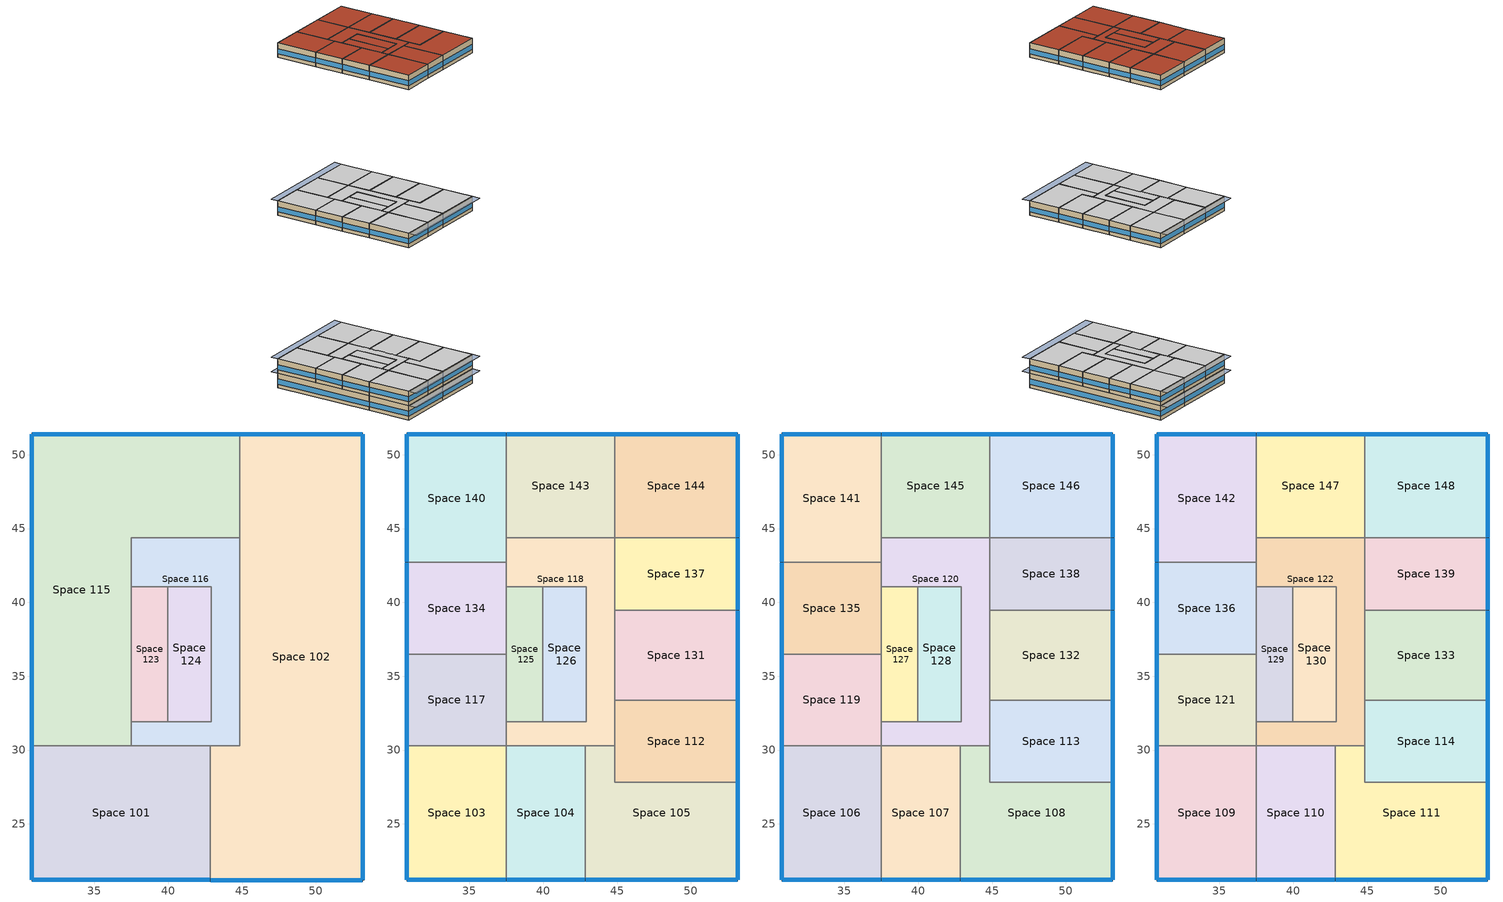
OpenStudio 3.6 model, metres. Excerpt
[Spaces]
Space 101
 floor ground: 42.85,30.28 42.85,21.2 30.76,21.2 30.76,30.28 z0
 wall outside: 30.76,30.28 30.76,21.2 42.85,21.2 z0:3
 wall to Space 115: 37.5,30.28 30.76,30.28 z0:3
 wall to Space 116: 42.85,30.28 37.5,30.28 z0:3
 wall to Space 102: 42.85,21.2 42.85,30.28 z0:3
 window: 30.76,30.25 30.76,21.23 z0.76:1.82; 30.79,21.2 42.83,21.2 z0.76:1.81
Space 102
 floor ground: 53.18,51.4 53.18,21.2 42.85,21.2 42.85,30.28 44.86,30.28 44.86,51.4 z0
 wall outside: 42.85,21.2 53.18,21.2 53.18,51.4 44.86,51.4 z0:3
 wall to Space 115: 44.86,51.4 44.86,44.37 z0:3
 wall to Space 116: 44.86,44.37 44.86,30.28 42.85,30.28 z0:3
 window: 53.15,51.4 44.89,51.4 / 42.88,21.2 53.15,21.2 z0.76:1.82; 53.18,21.23 53.18,51.37 z0.76:1.81
Space 115
 floor ground: 44.86,51.4 44.86,44.37 37.5,44.37 37.5,30.28 30.76,30.28 30.76,51.4 z0
 wall outside: 44.86,51.4 30.76,51.4 30.76,30.28 z0:3
 wall to Space 116: 37.5,41.04 37.5,44.37 44.86,44.37 / 37.5,30.28 37.5,31.9 z0:3
 wall to Space 123: 37.5,31.9 37.5,41.04 z0:3
 window: 30.76,51.37 30.76,30.31 / 44.84,51.4 30.79,51.4 z0.76:1.81
Space 116
 floor ground: 44.86,44.37 44.86,30.28 37.5,30.28 37.5,31.9 42.92,31.9 42.92,41.04 37.5,41.04 37.5,44.37 z0
 wall to Space 123: 39.97,31.9 37.5,31.9 / 37.5,41.04 39.97,41.04 z0:3
 wall to Space 124: 39.97,41.04 42.92,41.04 42.92,31.9 39.97,31.9 z0:3
Space 123
 floor ground: 39.97,41.04 39.97,31.9 37.5,31.9 37.5,41.04 z0
 wall to Space 124: 39.97,31.9 39.97,41.04 z0:3
Space 124
 floor ground: 42.92,41.04 42.92,31.9 39.97,31.9 39.97,41.04 z0
Space 103
 floor to Space 101: 37.5,30.28 37.5,21.2 30.76,21.2 30.76,30.28 z3
 wall outside: 30.76,30.28 30.76,21.2 37.5,21.2 z3:6
 wall to Space 117: 37.5,30.28 30.76,30.28 z3:6
 wall to Space 104: 37.5,21.2 37.5,30.28 z3:6
 window: 30.79,21.2 37.48,21.2 / 30.76,30.25 30.76,21.23 z3.76:4.82
 ceiling adiabatic: 37.5,21.2 37.5,30.28 30.76,30.28 30.76,21.2 z6
Space 104
 floor to Space 101: 42.85,30.28 42.85,21.2 37.5,21.2 37.5,30.28 z3
 wall outside: 37.5,21.2 42.85,21.2 z3:6
 wall to Space 118: 42.85,30.28 37.5,30.28 z3:6
 wall to Space 105: 42.85,21.2 42.85,30.28 z3:6
 window: 37.53,21.2 42.83,21.2 z3.76:4.82
 ceiling adiabatic: 42.85,21.2 42.85,30.28 37.5,30.28 37.5,21.2 z6
Space 105
 floor to Space 102: 44.86,30.28 44.86,27.81 53.18,27.81 53.18,21.2 42.85,21.2 42.85,30.28 z3
 wall outside: 42.85,21.2 53.18,21.2 53.18,27.81 z3:6
 wall to Space 118: 44.86,30.28 42.85,30.28 z3:6
 wall to Space 112: 53.18,27.81 44.86,27.81 44.86,30.28 z3:6
 window: 53.18,21.23 53.18,27.78 / 42.88,21.2 53.15,21.2 z3.76:4.82
 ceiling adiabatic: 53.18,21.2 53.18,27.81 44.86,27.81 44.86,30.28 42.85,30.28 42.85,21.2 z6
Space 112
 floor to Space 102: 53.18,33.39 53.18,27.81 44.86,27.81 44.86,33.39 z3
 wall outside: 53.18,27.81 53.18,33.39 z3:6
 wall to Space 118: 44.86,33.39 44.86,30.28 z3:6
 wall to Space 131: 53.18,33.39 44.86,33.39 z3:6
 window: 53.18,27.84 53.18,33.36 z3.76:4.82
 ceiling adiabatic: 53.18,27.81 53.18,33.39 44.86,33.39 44.86,27.81 z6
Space 117
 floor to Space 115: 37.5,36.49 37.5,30.28 30.76,30.28 30.76,36.49 z3
 wall outside: 30.76,36.49 30.76,30.28 z3:6
 wall to Space 134: 37.5,36.49 30.76,36.49 z3:6
 wall to Space 125: 37.5,31.9 37.5,36.49 z3:6
 wall to Space 118: 37.5,30.28 37.5,31.9 z3:6
 window: 30.76,36.47 30.76,30.31 z3.76:4.82
 ceiling adiabatic: 37.5,30.28 37.5,36.49 30.76,36.49 30.76,30.28 z6
Space 118
 floor to Space 116: 44.86,44.37 44.86,30.28 37.5,30.28 37.5,31.9 42.92,31.9 42.92,41.04 37.5,41.04 37.5,44.37 z3
 wall to Space 125: 39.97,31.9 37.5,31.9 / 37.5,41.04 39.97,41.04 z3:6
 wall to Space 126: 39.97,41.04 42.92,41.04 42.92,31.9 39.97,31.9 z3:6
 wall to Space 134: 37.5,42.71 37.5,41.04 z3:6
 wall to Space 140: 37.5,44.37 37.5,42.71 z3:6
 wall to Space 143: 44.86,44.37 37.5,44.37 z3:6
 wall to Space 137: 44.86,39.46 44.86,44.37 z3:6
 wall to Space 131: 44.86,33.39 44.86,39.46 z3:6
 ceiling adiabatic: 44.86,30.28 44.86,44.37 37.5,44.37 37.5,41.04 42.92,41.04 42.92,31.9 37.5,31.9 37.5,30.28 z6
Space 125
 floor to Space 123: 39.97,41.04 39.97,31.9 37.5,31.9 37.5,41.04 z3
 wall to Space 126: 39.97,31.9 39.97,41.04 z3:6
 wall to Space 134: 37.5,41.04 37.5,36.49 z3:6
 ceiling adiabatic: 39.97,31.9 39.97,41.04 37.5,41.04 37.5,31.9 z6
Space 126
 floor to Space 124: 42.92,41.04 42.92,31.9 39.97,31.9 39.97,41.04 z3
 ceiling adiabatic: 42.92,31.9 42.92,41.04 39.97,41.04 39.97,31.9 z6
Space 131
 floor to Space 102: 53.18,39.46 53.18,33.39 44.86,33.39 44.86,39.46 z3
 wall outside: 53.18,33.39 53.18,39.46 z3:6
 wall to Space 137: 53.18,39.46 44.86,39.46 z3:6
 window: 53.18,33.41 53.18,39.44 z3.76:4.82
 ceiling adiabatic: 53.18,33.39 53.18,39.46 44.86,39.46 44.86,33.39 z6
Space 134
 floor to Space 115: 37.5,42.71 37.5,36.49 30.76,36.49 30.76,42.71 z3
 wall outside: 30.76,42.71 30.76,36.49 z3:6
 wall to Space 140: 37.5,42.71 30.76,42.71 z3:6
 window: 30.76,42.68 30.76,36.52 z3.76:4.82
 ceiling adiabatic: 37.5,36.49 37.5,42.71 30.76,42.71 30.76,36.49 z6
Space 137
 floor to Space 102: 53.18,44.37 53.18,39.46 44.86,39.46 44.86,44.37 z3
 wall outside: 53.18,39.46 53.18,44.37 z3:6
 wall to Space 144: 53.18,44.37 44.86,44.37 z3:6
 window: 53.18,39.49 53.18,44.35 z3.76:4.82
 ceiling adiabatic: 53.18,39.46 53.18,44.37 44.86,44.37 44.86,39.46 z6
Space 140
 floor to Space 115: 37.5,51.4 37.5,42.71 30.76,42.71 30.76,51.4 z3
 wall outside: 37.5,51.4 30.76,51.4 30.76,42.71 z3:6
 wall to Space 143: 37.5,44.37 37.5,51.4 z3:6
 window: 30.76,51.37 30.76,42.74 / 37.48,51.4 30.79,51.4 z3.76:4.82
 ceiling adiabatic: 37.5,42.71 37.5,51.4 30.76,51.4 30.76,42.71 z6
Space 143
 floor to Space 115: 44.86,51.4 44.86,44.37 37.5,44.37 37.5,51.4 z3
 wall outside: 44.86,51.4 37.5,51.4 z3:6
 wall to Space 144: 44.86,44.37 44.86,51.4 z3:6
 window: 44.84,51.4 37.53,51.4 z3.76:4.82
 ceiling adiabatic: 44.86,44.37 44.86,51.4 37.5,51.4 37.5,44.37 z6
Space 144
 floor to Space 102: 53.18,51.4 53.18,44.37 44.86,44.37 44.86,51.4 z3
 wall outside: 53.18,44.37 53.18,51.4 44.86,51.4 z3:6
 window: 53.18,44.4 53.18,51.37 / 53.15,51.4 44.89,51.4 z3.76:4.82
 ceiling adiabatic: 53.18,44.37 53.18,51.4 44.86,51.4 44.86,44.37 z6
Space 106
 floor adiabatic: 37.5,30.28 37.5,21.2 30.76,21.2 30.76,30.28 z36
 wall outside: 30.76,30.28 30.76,21.2 37.5,21.2 z36:39
 wall to Space 119: 37.5,30.28 30.76,30.28 z36:39
 wall to Space 107: 37.5,21.2 37.5,30.28 z36:39
 window: 30.79,21.2 37.48,21.2 / 30.76,30.25 30.76,21.23 z36.76:37.82
 ceiling adiabatic: 37.5,21.2 37.5,30.28 30.76,30.28 30.76,21.2 z39
Space 107
 floor adiabatic: 42.85,30.28 42.85,21.2 37.5,21.2 37.5,30.28 z36
 wall outside: 37.5,21.2 42.85,21.2 z36:39
 wall to Space 120: 42.85,30.28 37.5,30.28 z36:39
 wall to Space 108: 42.85,21.2 42.85,30.28 z36:39
 window: 37.53,21.2 42.83,21.2 z36.76:37.82
 ceiling adiabatic: 42.85,21.2 42.85,30.28 37.5,30.28 37.5,21.2 z39
Space 108
 floor adiabatic: 44.86,30.28 44.86,27.81 53.18,27.81 53.18,21.2 42.85,21.2 42.85,30.28 z36
 wall outside: 42.85,21.2 53.18,21.2 53.18,27.81 z36:39
 wall to Space 120: 44.86,30.28 42.85,30.28 z36:39
 wall to Space 113: 53.18,27.81 44.86,27.81 44.86,30.28 z36:39
 window: 42.88,21.2 53.15,21.2 / 53.18,21.23 53.18,27.78 z36.76:37.82
 ceiling adiabatic: 53.18,21.2 53.18,27.81 44.86,27.81 44.86,30.28 42.85,30.28 42.85,21.2 z39
Space 113
 floor adiabatic: 53.18,33.39 53.18,27.81 44.86,27.81 44.86,33.39 z36
 wall outside: 53.18,27.81 53.18,33.39 z36:39
 wall to Space 120: 44.86,33.39 44.86,30.28 z36:39
 wall to Space 132: 53.18,33.39 44.86,33.39 z36:39
 window: 53.18,27.84 53.18,33.36 z36.76:37.82
 ceiling adiabatic: 53.18,27.81 53.18,33.39 44.86,33.39 44.86,27.81 z39
Space 119
 floor adiabatic: 37.5,36.49 37.5,30.28 30.76,30.28 30.76,36.49 z36
 wall outside: 30.76,36.49 30.76,30.28 z36:39
 wall to Space 135: 37.5,36.49 30.76,36.49 z36:39
 wall to Space 127: 37.5,31.9 37.5,36.49 z36:39
 wall to Space 120: 37.5,30.28 37.5,31.9 z36:39
 window: 30.76,36.47 30.76,30.31 z36.76:37.82
 ceiling adiabatic: 37.5,30.28 37.5,36.49 30.76,36.49 30.76,30.28 z39
Space 120
 floor adiabatic: 44.86,44.37 44.86,30.28 37.5,30.28 37.5,31.9 42.92,31.9 42.92,41.04 37.5,41.04 37.5,44.37 z36
 wall to Space 127: 39.97,31.9 37.5,31.9 / 37.5,41.04 39.97,41.04 z36:39
 wall to Space 128: 39.97,41.04 42.92,41.04 42.92,31.9 39.97,31.9 z36:39
 wall to Space 135: 37.5,42.71 37.5,41.04 z36:39
 wall to Space 141: 37.5,44.37 37.5,42.71 z36:39
 wall to Space 145: 44.86,44.37 37.5,44.37 z36:39
 wall to Space 138: 44.86,39.46 44.86,44.37 z36:39
 wall to Space 132: 44.86,33.39 44.86,39.46 z36:39
 ceiling adiabatic: 44.86,30.28 44.86,44.37 37.5,44.37 37.5,41.04 42.92,41.04 42.92,31.9 37.5,31.9 37.5,30.28 z39
Space 127
 floor adiabatic: 39.97,41.04 39.97,31.9 37.5,31.9 37.5,41.04 z36
 wall to Space 128: 39.97,31.9 39.97,41.04 z36:39
 wall to Space 135: 37.5,41.04 37.5,36.49 z36:39
 ceiling adiabatic: 39.97,31.9 39.97,41.04 37.5,41.04 37.5,31.9 z39
Space 128
 floor adiabatic: 42.92,41.04 42.92,31.9 39.97,31.9 39.97,41.04 z36
 ceiling adiabatic: 42.92,31.9 42.92,41.04 39.97,41.04 39.97,31.9 z39
Space 132
 floor adiabatic: 53.18,39.46 53.18,33.39 44.86,33.39 44.86,39.46 z36
 wall outside: 53.18,33.39 53.18,39.46 z36:39
 wall to Space 138: 53.18,39.46 44.86,39.46 z36:39
 window: 53.18,33.41 53.18,39.44 z36.76:37.82
 ceiling adiabatic: 53.18,33.39 53.18,39.46 44.86,39.46 44.86,33.39 z39
Space 135
 floor adiabatic: 37.5,42.71 37.5,36.49 30.76,36.49 30.76,42.71 z36
 wall outside: 30.76,42.71 30.76,36.49 z36:39
 wall to Space 141: 37.5,42.71 30.76,42.71 z36:39
 window: 30.76,42.68 30.76,36.52 z36.76:37.82
 ceiling adiabatic: 37.5,36.49 37.5,42.71 30.76,42.71 30.76,36.49 z39
Space 138
 floor adiabatic: 53.18,44.37 53.18,39.46 44.86,39.46 44.86,44.37 z36
 wall outside: 53.18,39.46 53.18,44.37 z36:39
 wall to Space 146: 53.18,44.37 44.86,44.37 z36:39
 window: 53.18,39.49 53.18,44.35 z36.76:37.82
 ceiling adiabatic: 53.18,39.46 53.18,44.37 44.86,44.37 44.86,39.46 z39
Space 141
 floor adiabatic: 37.5,51.4 37.5,42.71 30.76,42.71 30.76,51.4 z36
 wall outside: 37.5,51.4 30.76,51.4 30.76,42.71 z36:39
 wall to Space 145: 37.5,44.37 37.5,51.4 z36:39
 window: 30.76,51.37 30.76,42.74 / 37.48,51.4 30.79,51.4 z36.76:37.82
 ceiling adiabatic: 37.5,42.71 37.5,51.4 30.76,51.4 30.76,42.71 z39
Space 145
 floor adiabatic: 44.86,51.4 44.86,44.37 37.5,44.37 37.5,51.4 z36
 wall outside: 44.86,51.4 37.5,51.4 z36:39
 wall to Space 146: 44.86,44.37 44.86,51.4 z36:39
 window: 44.84,51.4 37.53,51.4 z36.76:37.82
 ceiling adiabatic: 44.86,44.37 44.86,51.4 37.5,51.4 37.5,44.37 z39
Space 146
 floor adiabatic: 53.18,51.4 53.18,44.37 44.86,44.37 44.86,51.4 z36
 wall outside: 53.18,44.37 53.18,51.4 44.86,51.4 z36:39
 window: 53.15,51.4 44.89,51.4 / 53.18,44.4 53.18,51.37 z36.76:37.82
 ceiling adiabatic: 53.18,44.37 53.18,51.4 44.86,51.4 44.86,44.37 z39
Space 109
 floor adiabatic: 37.5,30.28 37.5,21.2 30.76,21.2 30.76,30.28 z69
 wall outside: 30.76,30.28 30.76,21.2 37.5,21.2 z69:72
 wall to Space 121: 37.5,30.28 30.76,30.28 z69:72
 wall to Space 110: 37.5,21.2 37.5,30.28 z69:72
 window: 30.76,30.25 30.76,21.23 / 30.79,21.2 37.48,21.2 z69.76:70.82
 roof outside: 37.5,21.2 37.5,30.28 30.76,30.28 30.76,21.2 z72
Space 110
 floor adiabatic: 42.85,30.28 42.85,21.2 37.5,21.2 37.5,30.28 z69
 wall outside: 37.5,21.2 42.85,21.2 z69:72
 wall to Space 122: 42.85,30.28 37.5,30.28 z69:72
 wall to Space 111: 42.85,21.2 42.85,30.28 z69:72
 window: 37.53,21.2 42.83,21.2 z69.76:70.82
 roof outside: 42.85,21.2 42.85,30.28 37.5,30.28 37.5,21.2 z72
Space 111
 floor adiabatic: 44.86,30.28 44.86,27.81 53.18,27.81 53.18,21.2 42.85,21.2 42.85,30.28 z69
 wall outside: 42.85,21.2 53.18,21.2 53.18,27.81 z69:72
 wall to Space 122: 44.86,30.28 42.85,30.28 z69:72
 wall to Space 114: 53.18,27.81 44.86,27.81 44.86,30.28 z69:72
 window: 53.18,21.23 53.18,27.78 / 42.88,21.2 53.15,21.2 z69.76:70.82
 roof outside: 53.18,21.2 53.18,27.81 44.86,27.81 44.86,30.28 42.85,30.28 42.85,21.2 z72
Space 114
 floor adiabatic: 53.18,33.39 53.18,27.81 44.86,27.81 44.86,33.39 z69
 wall outside: 53.18,27.81 53.18,33.39 z69:72
 wall to Space 122: 44.86,33.39 44.86,30.28 z69:72
 wall to Space 133: 53.18,33.39 44.86,33.39 z69:72
 window: 53.18,27.84 53.18,33.36 z69.76:70.82
 roof outside: 53.18,27.81 53.18,33.39 44.86,33.39 44.86,27.81 z72
Space 121
 floor adiabatic: 37.5,36.49 37.5,30.28 30.76,30.28 30.76,36.49 z69
 wall outside: 30.76,36.49 30.76,30.28 z69:72
 wall to Space 136: 37.5,36.49 30.76,36.49 z69:72
 wall to Space 129: 37.5,31.9 37.5,36.49 z69:72
 wall to Space 122: 37.5,30.28 37.5,31.9 z69:72
 window: 30.76,36.47 30.76,30.31 z69.76:70.82
 roof outside: 37.5,30.28 37.5,36.49 30.76,36.49 30.76,30.28 z72
Space 122
 floor adiabatic: 44.86,44.37 44.86,30.28 37.5,30.28 37.5,31.9 42.92,31.9 42.92,41.04 37.5,41.04 37.5,44.37 z69
 wall to Space 129: 39.97,31.9 37.5,31.9 / 37.5,41.04 39.97,41.04 z69:72
 wall to Space 130: 39.97,41.04 42.92,41.04 42.92,31.9 39.97,31.9 z69:72
 wall to Space 136: 37.5,42.71 37.5,41.04 z69:72
 wall to Space 142: 37.5,44.37 37.5,42.71 z69:72
 wall to Space 147: 44.86,44.37 37.5,44.37 z69:72
 wall to Space 139: 44.86,39.46 44.86,44.37 z69:72
 wall to Space 133: 44.86,33.39 44.86,39.46 z69:72
 roof outside: 44.86,30.28 44.86,44.37 37.5,44.37 37.5,41.04 42.92,41.04 42.92,31.9 37.5,31.9 37.5,30.28 z72
Space 129
 floor adiabatic: 39.97,41.04 39.97,31.9 37.5,31.9 37.5,41.04 z69
 wall to Space 130: 39.97,31.9 39.97,41.04 z69:72
 wall to Space 136: 37.5,41.04 37.5,36.49 z69:72
 roof outside: 39.97,31.9 39.97,41.04 37.5,41.04 37.5,31.9 z72
Space 130
 floor adiabatic: 42.92,41.04 42.92,31.9 39.97,31.9 39.97,41.04 z69
 roof outside: 42.92,31.9 42.92,41.04 39.97,41.04 39.97,31.9 z72
Space 133
 floor adiabatic: 53.18,39.46 53.18,33.39 44.86,33.39 44.86,39.46 z69
 wall outside: 53.18,33.39 53.18,39.46 z69:72
 wall to Space 139: 53.18,39.46 44.86,39.46 z69:72
 window: 53.18,33.41 53.18,39.44 z69.76:70.82
 roof outside: 53.18,33.39 53.18,39.46 44.86,39.46 44.86,33.39 z72
Space 136
 floor adiabatic: 37.5,42.71 37.5,36.49 30.76,36.49 30.76,42.71 z69
 wall outside: 30.76,42.71 30.76,36.49 z69:72
 wall to Space 142: 37.5,42.71 30.76,42.71 z69:72
 window: 30.76,42.68 30.76,36.52 z69.76:70.82
 roof outside: 37.5,36.49 37.5,42.71 30.76,42.71 30.76,36.49 z72
Space 139
 floor adiabatic: 53.18,44.37 53.18,39.46 44.86,39.46 44.86,44.37 z69
 wall outside: 53.18,39.46 53.18,44.37 z69:72
 wall to Space 148: 53.18,44.37 44.86,44.37 z69:72
 window: 53.18,39.49 53.18,44.35 z69.76:70.82
 roof outside: 53.18,39.46 53.18,44.37 44.86,44.37 44.86,39.46 z72
Space 142
 floor adiabatic: 37.5,51.4 37.5,42.71 30.76,42.71 30.76,51.4 z69
 wall outside: 37.5,51.4 30.76,51.4 30.76,42.71 z69:72
 wall to Space 147: 37.5,44.37 37.5,51.4 z69:72
 window: 30.76,51.37 30.76,42.74 / 37.48,51.4 30.79,51.4 z69.76:70.82
 roof outside: 37.5,42.71 37.5,51.4 30.76,51.4 30.76,42.71 z72
Space 147
 floor adiabatic: 44.86,51.4 44.86,44.37 37.5,44.37 37.5,51.4 z69
 wall outside: 44.86,51.4 37.5,51.4 z69:72
 wall to Space 148: 44.86,44.37 44.86,51.4 z69:72
 window: 44.84,51.4 37.53,51.4 z69.76:70.82
 roof outside: 44.86,44.37 44.86,51.4 37.5,51.4 37.5,44.37 z72
Space 148
 floor adiabatic: 53.18,51.4 53.18,44.37 44.86,44.37 44.86,51.4 z69
 wall outside: 53.18,44.37 53.18,51.4 44.86,51.4 z69:72
 window: 53.18,44.4 53.18,51.37 / 53.15,51.4 44.89,51.4 z69.76:70.82
 roof outside: 53.18,44.37 53.18,51.4 44.86,51.4 44.86,44.37 z72
shading: 53.18,51.4 53.18,52.9 30.76,52.9 30.76,51.4 z6; 53.18,19.47 53.18,21.2 30.76,21.2 30.76,19.47 z6; 53.18,51.4 53.18,52.9 30.76,52.9 30.76,51.4 z3; 53.18,19.47 53.18,21.2 30.76,21.2 30.76,19.47 z3; 53.18,51.4 53.18,52.9 30.76,52.9 30.76,51.4 z39; 53.18,19.47 53.18,21.2 30.76,21.2 30.76,19.47 z39
[Building]
Point Tower: Default Construction Set=BTAP-Mass at hdd = 4400.0 6; Standards Number of Stories=23; Standards Number of Above Ground Stories=23; Standards Building Type=LEEPPointTower
[Site]
Toronto-Pearson.Intl.AP: Latitude {deg}=43.68; Longitude {deg}=-79.63; Time Zone {hr}=-5; Elevation {m}=173.4
[ClimateZones]
Climate Zone Institution Name 1=ASHRAE; Climate Zone Document Name 1=ANSI/ASHRAE Standard 169; Climate Zone Document Year 1=2006; Climate Zone Institution Name 2=CEC; Climate Zone Document Name 2=California Climate Zone Descriptions; Climate Zone Document Year 2=1995
[SizingPeriod:DesignDay] Barometric Pressure {Pa}=99259; Rain Indicator=No; Snow Indicator=No; Day of Month=21; Daylight Saving Time Indicator=No; Dry-Bulb Temperature Range Modifier Type=DefaultMultipliers
Name | Maximum Dry-Bulb Temperature {C} | Daily Dry-Bulb Temperature Range {deltaC} | Wind Speed {m/s} | Wind Direction {deg} | Sky Clearness | Month | Day Type | Humidity Condition Type | Wetbulb or DewPoint at Maximum Dry-Bulb {C} | Solar Model Indicator | Enthalpy at Maximum Dry-Bulb {J/kg}
Toronto-Pearson.Intl.AP Ann Htg 99.6% Condns DB | -18.5 | 0 | 5.3 | 0 | 0 | 1 | WinterDesignDay | Wetbulb | -18.5 | ASHRAEClearSky
Toronto-Pearson.Intl.AP Ann Htg 99% Condns DB | -15.7 | 0 | 5.3 | 0 | 0 | 1 | WinterDesignDay | Wetbulb | -15.7 | ASHRAEClearSky
Toronto-Pearson.Intl.AP Ann Hum_n 99.6% Condns DP=>MCDB | -17.9 | 0 | 5.3 | 0 | 0 | 1 | WinterDesignDay | Dewpoint | -24.2 | ASHRAEClearSky
Toronto-Pearson.Intl.AP Ann Hum_n 99% Condns DP=>MCDB | -14.9 | 0 | 5.3 | 0 | 0 | 1 | WinterDesignDay | Dewpoint | -21 | ASHRAEClearSky
Toronto-Pearson.Intl.AP Ann Htg Wind 99.6% Condns WS=>MCDB | -5.5 | 0 | 14.2 | 0 | 0 | 1 | WinterDesignDay | Wetbulb | -5.5 | ASHRAEClearSky
Toronto-Pearson.Intl.AP Ann Htg Wind 99% Condns WS=>MCDB | -4.7 | 0 | 12.7 | 0 | 0 | 1 | WinterDesignDay | Wetbulb | -4.7 | ASHRAEClearSky
Toronto-Pearson.Intl.AP Ann Clg .4% Condns DB=>MWB | 31.5 | 11.2 | 6 | 270 |  | 7 | SummerDesignDay | Wetbulb | 22.4 | ASHRAETau2017
Toronto-Pearson.Intl.AP Ann Clg 1% Condns DB=>MWB | 29.7 | 11.2 | 6 | 270 |  | 7 | SummerDesignDay | Wetbulb | 21.5 | ASHRAETau2017
Toronto-Pearson.Intl.AP Ann Clg 2% Condns DB=>MWB | 28.1 | 11.2 | 6 | 270 |  | 7 | SummerDesignDay | Wetbulb | 20.8 | ASHRAETau2017
Toronto-Pearson.Intl.AP Ann Clg .4% Condns WB=>MDB | 29.2 | 9.7 | 6 | 270 |  | 7 | SummerDesignDay | Wetbulb | 23.8 | ASHRAETau2017
Toronto-Pearson.Intl.AP Ann Clg 1% Condns WB=>MDB | 28 | 9.7 | 6 | 270 |  | 7 | SummerDesignDay | Wetbulb | 22.8 | ASHRAETau2017
Toronto-Pearson.Intl.AP Ann Clg 2% Condns WB=>MDB | 26.5 | 9.7 | 6 | 270 |  | 7 | SummerDesignDay | Wetbulb | 21.9 | ASHRAETau2017
Toronto-Pearson.Intl.AP Ann Clg .4% Condns DP=>MDB | 26.8 | 9.5 | 6 | 270 |  | 7 | SummerDesignDay | Dewpoint | 22.1 | ASHRAETau2017
Toronto-Pearson.Intl.AP Ann Clg 1% Condns DP=>MDB | 25.7 | 9.5 | 6 | 270 |  | 7 | SummerDesignDay | Dewpoint | 21.1 | ASHRAETau2017
Toronto-Pearson.Intl.AP Ann Clg 2% Condns DP=>MDB | 24.8 | 9.5 | 6 | 270 |  | 7 | SummerDesignDay | Dewpoint | 20.2 | ASHRAETau2017
Toronto-Pearson.Intl.AP Ann Clg .4% Condns Enth=>MDB | 29.2 | 9.5 | 6 | 270 |  | 7 | SummerDesignDay | Enthalpy | 23 | ASHRAETau2017 | 72200
Toronto-Pearson.Intl.AP Ann Clg 1% Condns Enth=>MDB | 28.2 | 9.5 | 6 | 270 |  | 7 | SummerDesignDay | Enthalpy | 23 | ASHRAETau2017 | 68300
Toronto-Pearson.Intl.AP Ann Clg 2% Condns Enth=>MDB | 26.6 | 9.5 | 6 | 270 |  | 7 | SummerDesignDay | Enthalpy | 23 | ASHRAETau2017 | 64900
Toronto-Pearson.Intl.AP January .4% Condns DB=>MCWB | 11.9 | 7.1 | 5 | 270 |  | 1 | SummerDesignDay | Wetbulb | 10.7 | ASHRAETau2017
Toronto-Pearson.Intl.AP February .4% Condns DB=>MCWB | 12 | 7.3 | 5 | 270 |  | 2 | SummerDesignDay | Wetbulb | 8.3 | ASHRAETau2017
Toronto-Pearson.Intl.AP March .4% Condns DB=>MCWB | 19.8 | 8 | 4.9 | 270 |  | 3 | SummerDesignDay | Wetbulb | 13.6 | ASHRAETau2017
Toronto-Pearson.Intl.AP April .4% Condns DB=>MCWB | 24.3 | 9.2 | 4.9 | 270 |  | 4 | SummerDesignDay | Wetbulb | 15.5 | ASHRAETau2017
Toronto-Pearson.Intl.AP May .4% Condns DB=>MCWB | 29.5 | 9.7 | 4.2 | 270 |  | 5 | SummerDesignDay | Wetbulb | 20.7 | ASHRAETau2017
Toronto-Pearson.Intl.AP June .4% Condns DB=>MCWB | 32.7 | 9.4 | 3.9 | 270 |  | 6 | SummerDesignDay | Wetbulb | 22.9 | ASHRAETau2017
Toronto-Pearson.Intl.AP July .4% Condns DB=>MCWB | 34.1 | 9.5 | 3.9 | 270 |  | 7 | SummerDesignDay | Wetbulb | 23.9 | ASHRAETau2017
Toronto-Pearson.Intl.AP August .4% Condns DB=>MCWB | 33.2 | 9.2 | 3.7 | 270 |  | 8 | SummerDesignDay | Wetbulb | 23.1 | ASHRAETau2017
Toronto-Pearson.Intl.AP September .4% Condns DB=>MCWB | 31.6 | 9.3 | 3.8 | 270 |  | 9 | SummerDesignDay | Wetbulb | 22.4 | ASHRAETau2017
Toronto-Pearson.Intl.AP October .4% Condns DB=>MCWB | 25.4 | 8 | 4.2 | 270 |  | 10 | SummerDesignDay | Wetbulb | 18.5 | ASHRAETau2017
Toronto-Pearson.Intl.AP November .4% Condns DB=>MCWB | 17.6 | 6.8 | 4.5 | 270 |  | 11 | SummerDesignDay | Wetbulb | 13.4 | ASHRAETau2017
Toronto-Pearson.Intl.AP December .4% Condns DB=>MCWB | 13 | 6 | 4.8 | 270 |  | 12 | SummerDesignDay | Wetbulb | 10.5 | ASHRAETau2017
Toronto-Pearson.Intl.AP January 2% Condns DB=>MCWB | 7.9 | 7.1 | 5 | 270 |  | 1 | SummerDesignDay | Wetbulb | 6.2 | ASHRAETau2017
Toronto-Pearson.Intl.AP February 2% Condns DB=>MCWB | 7.7 | 7.3 | 5 | 270 |  | 2 | SummerDesignDay | Wetbulb | 5.1 | ASHRAETau2017
Toronto-Pearson.Intl.AP March 2% Condns DB=>MCWB | 14.9 | 8 | 4.9 | 270 |  | 3 | SummerDesignDay | Wetbulb | 10.3 | ASHRAETau2017
Toronto-Pearson.Intl.AP April 2% Condns DB=>MCWB | 20.2 | 9.2 | 4.9 | 270 |  | 4 | SummerDesignDay | Wetbulb | 13.2 | ASHRAETau2017
Toronto-Pearson.Intl.AP May 2% Condns DB=>MCWB | 27 | 9.7 | 4.2 | 270 |  | 5 | SummerDesignDay | Wetbulb | 18.8 | ASHRAETau2017
Toronto-Pearson.Intl.AP June 2% Condns DB=>MCWB | 30.4 | 9.4 | 3.9 | 270 |  | 6 | SummerDesignDay | Wetbulb | 21.6 | ASHRAETau2017
Toronto-Pearson.Intl.AP July 2% Condns DB=>MCWB | 31.7 | 9.5 | 3.9 | 270 |  | 7 | SummerDesignDay | Wetbulb | 22.7 | ASHRAETau2017
Toronto-Pearson.Intl.AP August 2% Condns DB=>MCWB | 30.2 | 9.2 | 3.7 | 270 |  | 8 | SummerDesignDay | Wetbulb | 22.2 | ASHRAETau2017
Toronto-Pearson.Intl.AP September 2% Condns DB=>MCWB | 28.3 | 9.3 | 3.8 | 270 |  | 9 | SummerDesignDay | Wetbulb | 21 | ASHRAETau2017
Toronto-Pearson.Intl.AP October 2% Condns DB=>MCWB | 22.1 | 8 | 4.2 | 270 |  | 10 | SummerDesignDay | Wetbulb | 17 | ASHRAETau2017
Toronto-Pearson.Intl.AP November 2% Condns DB=>MCWB | 15.1 | 6.8 | 4.5 | 270 |  | 11 | SummerDesignDay | Wetbulb | 12.1 | ASHRAETau2017
Toronto-Pearson.Intl.AP December 2% Condns DB=>MCWB | 9.5 | 6 | 4.8 | 270 |  | 12 | SummerDesignDay | Wetbulb | 7.6 | ASHRAETau2017
Toronto-Pearson.Intl.AP January 5% Condns DB=>MCWB | 5.2 | 8 | 5 | 270 |  | 1 | SummerDesignDay | Wetbulb | 3.9 | ASHRAETau2017
Toronto-Pearson.Intl.AP February 5% Condns DB=>MCWB | 5 | 8.9 | 5 | 270 |  | 2 | SummerDesignDay | Wetbulb | 3 | ASHRAETau2017
Toronto-Pearson.Intl.AP March 5% Condns DB=>MCWB | 11.2 | 12.1 | 4.9 | 270 |  | 3 | SummerDesignDay | Wetbulb | 7.6 | ASHRAETau2017
Toronto-Pearson.Intl.AP April 5% Condns DB=>MCWB | 17.2 | 13.8 | 4.9 | 270 |  | 4 | SummerDesignDay | Wetbulb | 11 | ASHRAETau2017
Toronto-Pearson.Intl.AP May 5% Condns DB=>MCWB | 24.3 | 12.4 | 4.2 | 270 |  | 5 | SummerDesignDay | Wetbulb | 17.4 | ASHRAETau2017
Toronto-Pearson.Intl.AP June 5% Condns DB=>MCWB | 28.1 | 11.8 | 3.9 | 270 |  | 6 | SummerDesignDay | Wetbulb | 20.7 | ASHRAETau2017
Toronto-Pearson.Intl.AP July 5% Condns DB=>MCWB | 29.9 | 11.2 | 3.9 | 270 |  | 7 | SummerDesignDay | Wetbulb | 21.6 | ASHRAETau2017
Toronto-Pearson.Intl.AP August 5% Condns DB=>MCWB | 28.4 | 10.8 | 3.7 | 270 |  | 8 | SummerDesignDay | Wetbulb | 21 | ASHRAETau2017
Toronto-Pearson.Intl.AP September 5% Condns DB=>MCWB | 26.1 | 11.5 | 3.8 | 270 |  | 9 | SummerDesignDay | Wetbulb | 19.9 | ASHRAETau2017
Toronto-Pearson.Intl.AP October 5% Condns DB=>MCWB | 19.6 | 10.9 | 4.2 | 270 |  | 10 | SummerDesignDay | Wetbulb | 15.5 | ASHRAETau2017
Toronto-Pearson.Intl.AP November 5% Condns DB=>MCWB | 13.1 | 9.8 | 4.5 | 270 |  | 11 | SummerDesignDay | Wetbulb | 10.4 | ASHRAETau2017
Toronto-Pearson.Intl.AP December 5% Condns DB=>MCWB | 7.1 | 7.8 | 4.8 | 270 |  | 12 | SummerDesignDay | Wetbulb | 5.4 | ASHRAETau2017
[DefaultConstructionSet]
BTAP-Mass at hdd = 4400.0 6: Default Exterior Surface Constructions=BTAP-Mass at hdd = 4400.0 6; Default Interior Surface Constructions=Default Surface Constructions 24; Default Ground Contact Surface Constructions=BTAP-Mass at hdd = 4400.0 7; Default Exterior SubSurface Constructions=BTAP-Mass at hdd = 4400.0 6; Default Interior SubSurface Constructions=Default Sub Surface Constructions 17; Interior Partition Construction=BTAP-Int-Partition 2; Space Shading Construction=Wall Adiabatic construction 1; Building Shading Construction=Wall Adiabatic construction 1; Site Shading Construction=Wall Adiabatic construction 1; Adiabatic Surface Construction=Wall Adiabatic construction
[DefaultSurfaceConstructions]
Name | Floor Construction | Wall Construction | Roof Ceiling Construction
BTAP-Mass at hdd = 4400.0 6 | BTAP-Ext-Floor-Mass:U-0.183 2 | BTAP-Ext-Wall-Mass:U-0.247 2 | BTAP-Ext-Roof-Metal:U-0.183 2
Default Surface Constructions 24 | BTAP-Int-Floor 3 | BTAP-Int-Wall 2 | BTAP-Int-Ceiling 2
BTAP-Mass at hdd = 4400.0 7 | BTAP-Grnd-Floor-Mass:U-0.757 2 | BTAP-Grnd-Wall-Mass:U-0.284 2 | BTAP-Grnd-Roof-Mass:U-0.284 2
[DefaultSubSurfaceConstructions]
Name | Fixed Window Construction | Operable Window Construction | Door Construction | Glass Door Construction | Overhead Door Construction | Skylight Construction | Tubular Daylight Dome Construction | Tubular Daylight Diffuser Construction
BTAP-Mass at hdd = 4400.0 6 | BTAP-Ext-FixedWindow:U=0.220 SHGC=0.600 2 | BTAP-Ext-FixedWindow:U=0.220 SHGC=0.600 2 | BTAP-Ext-Door:U-2.2 2 | BTAP-Ext-GlassDoors:U=0.220 SHGC=0.600 2 | BTAP-Ext-OverHeadDoor:U-2.2 2 | BTAP-Ext-Skylights:U=0.220 SHGC=0.600 2 | BTAP-Ext-DaylightDomes:U=0.220 SHGC=0.600 2 | BTAP-Ext-DaylightDiffuser:U=0.220 SHGC=0.600 2
Default Sub Surface Constructions 17 | BTAP-Int-Window 2 | BTAP-Int-Window 2 | BTAP-Int-Door 2
[Construction]
Wall Adiabatic construction; Wall Adiabatic construction 1: G01 13mm gypsum board, G01 13mm gypsum board
BTAP-Int-Partition 2; BTAP-Int-Door 2: G05 25mm wood
BTAP-Ext-Floor-Mass:U-0.183 2: Typical Insulation 1, 4 in. Normalweight Concrete Floor 1, Typical Carpet Pad 1
BTAP-Ext-Wall-Mass:U-0.247 2: 1IN Stucco 1, 8IN CONCRETE HW RefBldg 1, Typical Insulation 2, 1/2IN Gypsum 1
BTAP-Ext-Roof-Metal:U-0.183 2: Metal Roof Surface 1, Typical Insulation 3
BTAP-Int-Floor 3: 100mm Normalweight concrete floor 1, Typical Carpet Pad
BTAP-Int-Wall 2: G01 13mm gypsum board 1, G01 13mm gypsum board 1
BTAP-Int-Ceiling 2: Typical Carpet Pad, 100mm Normalweight concrete floor 1
BTAP-Grnd-Floor-Mass:U-0.757 2: 6 in. Normalweight Concrete Floor 1, Typical Carpet Pad 2
BTAP-Grnd-Wall-Mass:U-0.284 2: 6 in. Normalweight Concrete Floor 2, Typical Carpet Pad 3
BTAP-Grnd-Roof-Mass:U-0.284 2: 6 in. Normalweight Concrete Floor 3, Typical Carpet Pad 4
BTAP-Ext-FixedWindow:U=0.220 SHGC=0.600 2; BTAP-Ext-GlassDoors:U=0.220 SHGC=0.600 2; BTAP-Ext-Skylights:U=0.220 SHGC=0.600 2; BTAP-Ext-DaylightDomes:U=0.220 SHGC=0.600 2; BTAP-Ext-DaylightDiffuser:U=0.220 SHGC=0.600 2: SimpleGlazing:U=0.220 SHGC=0.600
BTAP-Ext-Door:U-2.2 2: F08 Metal surface 1, Typical Insulation 4
BTAP-Ext-OverHeadDoor:U-2.2 2: Typical Insulation 5
BTAP-Int-Window 2: SimpleGlazing
[Material]
Name | Roughness | Thickness {m} | Conductivity {W/m-K} | Density {kg/m3} | Specific Heat {J/kg-K} | Thermal Absorptance | Solar Absorptance | Visible Absorptance
G05 25mm wood | MediumSmooth | 0.0254 | 0.15 | 608 | 1630 | 0.9 | 0.5 | 0.5
4 in. Normalweight Concrete Floor 1 | MediumRough | 0.1016 | 2.31 | 2322 | 832 | 0.9 | 0.7 | 0.7
1IN Stucco 1 | Smooth | 0.0253 | 0.6918 | 1858 | 837 | 0.9 | 0.7 | 0.92
8IN CONCRETE HW RefBldg 1 | Rough | 0.2032 | 1.311 | 2240 | 836.8 | 0.9 | 0.7 | 0.7
1/2IN Gypsum 1 | Smooth | 0.0127 | 0.16 | 784.9 | 830 | 0.9 | 0.4 | 0.4
Metal Roof Surface 1; F08 Metal surface 1 | Smooth | 0.0008 | 45.28 | 7824 | 500 | 0.9 | 0.7 | 0.7
100mm Normalweight concrete floor 1 | MediumSmooth | 0.1016 | 2.31 | 2322 | 832
G01 13mm gypsum board 1; G01 13mm gypsum board | Smooth | 0.0127 | 0.16 | 800 | 1090 | 0.9 | 0.7 | 0.5
6 in. Normalweight Concrete Floor 1; 6 in. Normalweight Concrete Floor 2; 6 in. Normalweight Concrete Floor 3 | MediumRough | 0.1524 | 2.31 | 2322 | 832 | 0.9 | 0.7 | 0.7
[Material:NoMass] Roughness=Smooth; Thermal Absorptance=0.9; Solar Absorptance=0.7
Name | Thermal Resistance {m2-K/W} | Visible Absorptance
Typical Insulation 1 | 5.20402 | 0.7
Typical Carpet Pad 1; Typical Carpet Pad | 0.21648 | 0.8
Typical Insulation 2 | 3.77764 | 0.7
Typical Insulation 3 | 5.46446 | 0.7
Typical Carpet Pad 2 | 1.25503 | 0.8
Typical Carpet Pad 3; Typical Carpet Pad 4 | 3.45515 | 0.8
Typical Insulation 4 | 0.454528 | 0.7
Typical Insulation 5 | 0.454545 | 0.7
[WindowMaterial:SimpleGlazingSystem] U-Factor {W/m2-K}=2.2; Solar Heat Gain Coefficient=0.6; Visible Transmittance=0.21
SimpleGlazing:U=0.220 SHGC=0.600; SimpleGlazing
[People:Definition] Number of People Calculation Method=People/Area; Fraction Radiant=0.3
Name | People per Space Floor Area {person/m2}
Space Function Conf./meet./multi-purpose People Definition | 0.199993
Space Function Corr. < 2.4m wide-sch-G People Definition | 0.0100104
Space Function Dwelling Unit(s) People Definition | 0.0166841
Space Function Lobby - other People Definition | 0.0999967
Space Function Stairway-sch-G People Definition | 0.0049514
[Lights:Definition] Design Level Calculation Method=Watts/Area; Fraction Radiant=0.5; Fraction Visible=0.2
Name | Watts per Space Floor Area {W/m2}
Space Function Conf./meet./multi-purpose Lights Definition | 11.8799
Space Function Corr. < 2.4m wide-sch-G Lights Definition | 8.39993
Space Function Dwelling Unit(s) Lights Definition | 4.99996
Space Function Lobby - other Lights Definition | 9.69992
Space Function Stairway-sch-G Lights Definition | 7.39994
[ElectricEquipment:Definition] Design Level Calculation Method=Watts/Area; Fraction Radiant=0.5
Name | Watts per Space Floor Area {W/m2}
Space Function Conf./meet./multi-purpose Elec Equip Definition; Space Function Lobby - other Elec Equip Definition | 0.999992
Space Function Dwelling Unit(s) Elec Equip Definition | 4.99996
[DesignSpecification:OutdoorAir]
Name | Outdoor Air Flow per Person {m3/s-person} | Outdoor Air Flow per Floor Area {m3/s-m2} | Outdoor Air Flow Air Changes per Hour {1/hr} | Outdoor Air Method
Space Function - undefined - Ventilation | 0 | 0 | 0
Space Function Conf./meet./multi-purpose Ventilation |  | 0.0015748 |  | Sum
Space Function Corr. < 2.4m wide-sch-G Ventilation; Space Function Stairway-sch-G Ventilation |  | 0.0003048 |  | Sum
Space Function Dwelling Unit(s) Ventilation |  | 0.00034544 |  | Sum
Space Function Lobby - other Ventilation |  | 0.0041148 |  | Sum
[DefaultScheduleSet] Infiltration Schedule=Always On
Name | Number of People Schedule | People Activity Level Schedule | Lighting Schedule | Electric Equipment Schedule
Space Function - undefined - Schedule Set
Space Function Conf./meet./multi-purpose Schedule Set; Space Function Lobby - other Schedule Set | NECB-C-Occupancy | NECB-Activity | NECB-C-Lighting | NECB-C-Electric-Equipment
Space Function Corr. < 2.4m wide-sch-G Schedule Set; Space Function Dwelling Unit(s) Schedule Set; Space Function Stairway-sch-G Schedule Set | NECB-G-Occupancy | NECB-Activity | NECB-G-Lighting | NECB-G-Electric-Equipment
[SpaceType] Standards Building Type=Space Function
Name | Default Schedule Set | Design Specification Outdoor Air Object | Standards Space Type
Space Function - undefined - | Space Function - undefined - Schedule Set | Space Function - undefined - Ventilation | - undefined -
Space Function Conf./meet./multi-purpose | Space Function Conf./meet./multi-purpose Schedule Set | Space Function Conf./meet./multi-purpose Ventilation | Conf./meet./multi-purpose
Space Function Corr. < 2.4m wide-sch-G | Space Function Corr. < 2.4m wide-sch-G Schedule Set | Space Function Corr. < 2.4m wide-sch-G Ventilation | Corr. < 2.4m wide-sch-G
Space Function Dwelling Unit(s) | Space Function Dwelling Unit(s) Schedule Set | Space Function Dwelling Unit(s) Ventilation | Dwelling Unit(s)
Space Function Lobby - other | Space Function Lobby - other Schedule Set | Space Function Lobby - other Ventilation | Lobby - other
Space Function Stairway-sch-G | Space Function Stairway-sch-G Schedule Set | Space Function Stairway-sch-G Ventilation | Stairway-sch-G
[SpaceInfiltration:DesignFlowRate] Design Flow Rate Calculation Method=Flow/ExteriorArea; Flow per Exterior Surface Area {m3/s-m2}=0.000250063
Name | Space or SpaceType
Space Function - undefined - Infiltration | Space Function - undefined -
Space Function Conf./meet./multi-purpose Infiltration | Space Function Conf./meet./multi-purpose
Space Function Corr. < 2.4m wide-sch-G Infiltration | Space Function Corr. < 2.4m wide-sch-G
Space Function Dwelling Unit(s) Infiltration | Space Function Dwelling Unit(s)
Space Function Lobby - other Infiltration | Space Function Lobby - other
Space Function Stairway-sch-G Infiltration | Space Function Stairway-sch-G
[People] Work Efficiency Schedule=Work Efficiency Schedule; Clothing Insulation Schedule=Clothing Schedule; Air Velocity Schedule=Air Velocity Schedule; Multiplier=1
Name | People Definition | Space or SpaceType
Space Function Conf./meet./multi-purpose People | Space Function Conf./meet./multi-purpose People Definition | Space Function Conf./meet./multi-purpose
Space Function Corr. < 2.4m wide-sch-G People | Space Function Corr. < 2.4m wide-sch-G People Definition | Space Function Corr. < 2.4m wide-sch-G
Space Function Dwelling Unit(s) People | Space Function Dwelling Unit(s) People Definition | Space Function Dwelling Unit(s)
Space Function Lobby - other People | Space Function Lobby - other People Definition | Space Function Lobby - other
Space Function Stairway-sch-G People | Space Function Stairway-sch-G People Definition | Space Function Stairway-sch-G
[Lights] Fraction Replaceable=1
Name | Lights Definition | Space or SpaceType
Space Function Conf./meet./multi-purpose Lights | Space Function Conf./meet./multi-purpose Lights Definition | Space Function Conf./meet./multi-purpose
Space Function Corr. < 2.4m wide-sch-G Lights | Space Function Corr. < 2.4m wide-sch-G Lights Definition | Space Function Corr. < 2.4m wide-sch-G
Space Function Dwelling Unit(s) Lights | Space Function Dwelling Unit(s) Lights Definition | Space Function Dwelling Unit(s)
Space Function Lobby - other Lights | Space Function Lobby - other Lights Definition | Space Function Lobby - other
Space Function Stairway-sch-G Lights | Space Function Stairway-sch-G Lights Definition | Space Function Stairway-sch-G
[ElectricEquipment]
Name | Electric Equipment Definition | Space or SpaceType
Space Function Conf./meet./multi-purpose Elec Equip | Space Function Conf./meet./multi-purpose Elec Equip Definition | Space Function Conf./meet./multi-purpose
Space Function Dwelling Unit(s) Elec Equip | Space Function Dwelling Unit(s) Elec Equip Definition | Space Function Dwelling Unit(s)
Space Function Lobby - other Elec Equip | Space Function Lobby - other Elec Equip Definition | Space Function Lobby - other
[BuildingStory]
Name | Nominal Z Coordinate {m} | Nominal Floor to Floor Height {m}
Building Story 1 | 0 | 3
Building Story 2 | 0 | 2.8
Building Story 3 | 0 | 5.6
Building Story 4
[Space]
Name | Space Type | Building Story | Thermal Zone
Space 101 | Space Function Lobby - other | Building Story 1 | Thermal Zone 2
Space 102 | Space Function Conf./meet./multi-purpose | Building Story 1 | Thermal Zone 5
Space 103 | Space Function Dwelling Unit(s) | Building Story 2 | Thermal Zone 7
Space 104 | Space Function Dwelling Unit(s) | Building Story 2 | Thermal Zone 8
Space 105 | Space Function Dwelling Unit(s) | Building Story 2 | Thermal Zone 9
Space 106 | Space Function Dwelling Unit(s) | Building Story 3 | Thermal Zone 12
Space 107 | Space Function Dwelling Unit(s) | Building Story 3 | Thermal Zone 10
Space 108 | Space Function Dwelling Unit(s) | Building Story 3 | Thermal Zone 14
Space 109 | Space Function Dwelling Unit(s) | Building Story 4 | Thermal Zone 4
Space 110 | Space Function Dwelling Unit(s) | Building Story 4 | Thermal Zone 15
Space 111 | Space Function Dwelling Unit(s) | Building Story 4 | Thermal Zone 1
Space 112 | Space Function Dwelling Unit(s) | Building Story 2 | Thermal Zone 16
Space 113 | Space Function Dwelling Unit(s) | Building Story 3 | Thermal Zone 17
Space 114 | Space Function Dwelling Unit(s) | Building Story 4 | Thermal Zone 19
Space 115 | Space Function Conf./meet./multi-purpose | Building Story 1 | Thermal Zone 21
Space 116 | Space Function Corr. < 2.4m wide-sch-G | Building Story 1 | Thermal Zone 6
Space 117 | Space Function Dwelling Unit(s) | Building Story 2 | Thermal Zone 3
Space 118 | Space Function Corr. < 2.4m wide-sch-G | Building Story 2 | Thermal Zone 22
Space 119 | Space Function Dwelling Unit(s) | Building Story 3 | Thermal Zone 23
Space 120 | Space Function Corr. < 2.4m wide-sch-G | Building Story 3 | Thermal Zone 24
Space 121 | Space Function Dwelling Unit(s) | Building Story 4 | Thermal Zone 25
Space 122 | Space Function Corr. < 2.4m wide-sch-G | Building Story 4 | Thermal Zone 27
Space 123 | Space Function Stairway-sch-G | Building Story 1 | Thermal Zone 28
Space 124 | Space Function - undefined - | Building Story 1 | Thermal Zone 31
Space 125 | Space Function Stairway-sch-G | Building Story 2 | Thermal Zone 32
Space 126 | Space Function - undefined - | Building Story 2 | Thermal Zone 20
Space 127 | Space Function Stairway-sch-G | Building Story 3 | Thermal Zone 33
Space 128 | Space Function - undefined - | Building Story 3 | Thermal Zone 34
Space 129 | Space Function Stairway-sch-G | Building Story 4 | Thermal Zone 36
Space 130 | Space Function - undefined - | Building Story 4 | Thermal Zone 38
Space 131 | Space Function Dwelling Unit(s) | Building Story 2 | Thermal Zone 18
Space 132 | Space Function Dwelling Unit(s) | Building Story 3 | Thermal Zone 13
Space 133 | Space Function Dwelling Unit(s) | Building Story 4 | Thermal Zone 39
Space 134 | Space Function Dwelling Unit(s) | Building Story 2 | Thermal Zone 26
Space 135 | Space Function Dwelling Unit(s) | Building Story 3 | Thermal Zone 40
Space 136 | Space Function Dwelling Unit(s) | Building Story 4 | Thermal Zone 41
Space 137 | Space Function Dwelling Unit(s) | Building Story 2 | Thermal Zone 35
Space 138 | Space Function Dwelling Unit(s) | Building Story 3 | Thermal Zone 42
Space 139 | Space Function Dwelling Unit(s) | Building Story 4 | Thermal Zone 30
Space 140 | Space Function Dwelling Unit(s) | Building Story 2 | Thermal Zone 43
Space 141 | Space Function Dwelling Unit(s) | Building Story 3 | Thermal Zone 37
Space 142 | Space Function Dwelling Unit(s) | Building Story 4 | Thermal Zone 44
Space 143 | Space Function Dwelling Unit(s) | Building Story 2 | Thermal Zone 29
Space 144 | Space Function Dwelling Unit(s) | Building Story 2 | Thermal Zone 45
Space 145 | Space Function Dwelling Unit(s) | Building Story 3 | Thermal Zone 46
Space 146 | Space Function Dwelling Unit(s) | Building Story 3 | Thermal Zone 47
Space 147 | Space Function Dwelling Unit(s) | Building Story 4 | Thermal Zone 48
Space 148 | Space Function Dwelling Unit(s) | Building Story 4 | Thermal Zone 11
[ThermalZone] Use Ideal Air Loads=No
Name | Multiplier
Thermal Zone 1; Thermal Zone 2; Thermal Zone 3; Thermal Zone 4; Thermal Zone 5; Thermal Zone 6; Thermal Zone 7; Thermal Zone 8; Thermal Zone 9; Thermal Zone 11; Thermal Zone 15; Thermal Zone 16; Thermal Zone 18; Thermal Zone 19; Thermal Zone 20; Thermal Zone 21; Thermal Zone 22; Thermal Zone 25; Thermal Zone 26; Thermal Zone 27; Thermal Zone 28; Thermal Zone 29; Thermal Zone 30; Thermal Zone 31; Thermal Zone 32; Thermal Zone 35; Thermal Zone 36; Thermal Zone 38; Thermal Zone 39; Thermal Zone 41; Thermal Zone 43; Thermal Zone 44; Thermal Zone 45; Thermal Zone 48
Thermal Zone 10; Thermal Zone 12; Thermal Zone 13; Thermal Zone 14; Thermal Zone 17; Thermal Zone 23; Thermal Zone 24; Thermal Zone 33; Thermal Zone 34; Thermal Zone 37; Thermal Zone 40; Thermal Zone 42; Thermal Zone 46; Thermal Zone 47 | 20
[Sizing:Zone] Zone Cooling Design Supply Air Temperature Input Method=SupplyAirTemperature; Zone Cooling Design Supply Air Temperature {C}=14; Zone Cooling Design Supply Air Temperature Difference {deltaC}=11.11; Zone Heating Design Supply Air Temperature Input Method=SupplyAirTemperature; Zone Heating Design Supply Air Temperature {C}=40; Zone Heating Design Supply Air Temperature Difference {deltaC}=11.11; Zone Cooling Design Supply Air Humidity Ratio {kg-H2O/kg-air}=0.0085; Zone Heating Design Supply Air Humidity Ratio {kg-H2O/kg-air}=0.008; Cooling Design Air Flow Method=DesignDay; Heating Design Air Flow Method=DesignDay; Account for Dedicated Outdoor Air System=No; Dedicated Outdoor Air System Control Strategy=NeutralSupplyAir; Dedicated Outdoor Air Low Setpoint Temperature for Design {C}=autosize; Dedicated Outdoor Air High Setpoint Temperature for Design {C}=autosize; Zone Load Sizing Method=Sensible Load Only No Latent Load; Zone Latent Cooling Design Supply Air Humidity Ratio Input Method=HumidityRatioDifference; Zone Cooling Design Supply Air Humidity Ratio Difference {kgWater/kgDryAir}=0.005; Zone Latent Heating Design Supply Air Humidity Ratio Input Method=HumidityRatioDifference; Zone Humidification Design Supply Air Humidity Ratio Difference {kgWater/kgDryAir}=0.005
Thermal Zone 1; Thermal Zone 2; Thermal Zone 3; Thermal Zone 4; Thermal Zone 5; Thermal Zone 6; Thermal Zone 7; Thermal Zone 8; Thermal Zone 9; Thermal Zone 10; Thermal Zone 11; Thermal Zone 12; Thermal Zone 13; Thermal Zone 14; Thermal Zone 15; Thermal Zone 16; Thermal Zone 17; Thermal Zone 18; Thermal Zone 19; Thermal Zone 20; Thermal Zone 21; Thermal Zone 22; Thermal Zone 23; Thermal Zone 24; Thermal Zone 25; Thermal Zone 26; Thermal Zone 27; Thermal Zone 28; Thermal Zone 29; Thermal Zone 30; Thermal Zone 31; Thermal Zone 32; Thermal Zone 33; Thermal Zone 34; Thermal Zone 35; Thermal Zone 36; Thermal Zone 37; Thermal Zone 38; Thermal Zone 39; Thermal Zone 40; Thermal Zone 41; Thermal Zone 42; Thermal Zone 43; Thermal Zone 44; Thermal Zone 45; Thermal Zone 46; Thermal Zone 47; Thermal Zone 48
[Schedule:Ruleset]
Clothing Schedule: Default Day Schedule=Clothing Schedule Default Winter Clothes
Air Velocity Schedule: Default Day Schedule=Air Velocity Schedule Default
Work Efficiency Schedule: Default Day Schedule=Work Efficiency Schedule Default
NECB-Activity: Default Day Schedule=NECB-Activity Default; Summer Design Day Schedule=NECB-Activity Summer Design Day; Winter Design Day Schedule=NECB-Activity Winter Design Day
Always On: Default Day Schedule=Always On Default
NECB-C-Occupancy: Default Day Schedule=NECB-C-Occupancy Default
NECB-C-Lighting: Default Day Schedule=NECB-C-Lighting Default
NECB-C-Electric-Equipment: Default Day Schedule=NECB-C-Electric-Equipment Default
NECB-G-Occupancy: Default Day Schedule=NECB-G-Occupancy Default
NECB-G-Lighting: Default Day Schedule=NECB-G-Lighting Default
NECB-G-Electric-Equipment: Default Day Schedule=NECB-G-Electric-Equipment Default
[Schedule:Day]
Clothing Schedule Default Winter Clothes; Always On Default: 24, 0, 1
Clothing Schedule Summer Clothes: 24, 0, 0.5
Air Velocity Schedule Default: 24, 0, 0.2
Work Efficiency Schedule Default: 24, 0, 0
NECB-Activity Default; NECB-Activity Winter Design Day; NECB-Activity Summer Design Day: 24, 0, 130
NECB-C-Occupancy Default; NECB-C-Occupancy Default|Wkdy Day: 8, 0, 0, 9, 0, 0.1, 10, 0, 0.2, 12, 0, 0.5, 16, 0, 0.7, 17, 0, 0.8, 18, 0, 0.7, 19, 0, 0.5, 21, 0, 0.3, 24, 0, 0
NECB-C-Occupancy Sat Day: 8, 0, 0, 9, 0, 0.1, 10, 0, 0.2, 11, 0, 0.5, 12, 0, 0.6, 13, 0, 0.8, 16, 0, 0.9, 17, 0, 0.8, 18, 0, 0.7, 19, 0, 0.5, 21, 0, 0.2, 24, 0, 0
NECB-C-Occupancy Sun|Hol Day: 10, 0, 0, 11, 0, 0.1, 13, 0, 0.2, 18, 0, 0.4, 19, 0, 0.2, 24, 0, 0
NECB-C-Lighting Default; NECB-C-Lighting Default|Wkdy Day; NECB-C-Lighting Sat Day; NECB-C-Electric-Equipment Default; NECB-C-Electric-Equipment Default|Wkdy Day; NECB-C-Electric-Equipment Sat Day: 8, 0, 0.05, 9, 0, 0.5, 19, 0, 0.9, 20, 0, 0.6, 21, 0, 0.5, 24, 0, 0.05
NECB-C-Lighting Sun|Hol Day; NECB-C-Electric-Equipment Sun|Hol Day: 10, 0, 0.05, 11, 0, 0.5, 18, 0, 0.9, 19, 0, 0.6, 24, 0, 0.05
NECB-G-Occupancy Default; NECB-G-Occupancy Default|Wkdy Day: 7, 0, 0.9, 8, 0, 0.7, 9, 0, 0.4, 17, 0, 0.3, 18, 0, 0.5, 24, 0, 0.9
NECB-G-Occupancy Sat Day; NECB-G-Occupancy Sun|Hol Day: 7, 0, 0.9, 8, 0, 0.7, 17, 0, 0.5, 18, 0, 0.7, 24, 0, 0.9
NECB-G-Lighting Default; NECB-G-Lighting Default|Wkdy Day; NECB-G-Lighting Sat Day; NECB-G-Lighting Sun|Hol Day: 1, 0, 0.3, 6, 0, 0, 7, 0, 0.2, 9, 0, 0.5, 19, 0, 0, 22, 0, 0.9, 23, 0, 0.8, 24, 0, 0.6
NECB-G-Electric-Equipment Default; NECB-G-Electric-Equipment Default|Wkdy Day; NECB-G-Electric-Equipment Sat Day; NECB-G-Electric-Equipment Sun|Hol Day: 1, 0, 0.3, 7, 0, 0.2, 9, 0, 0.8, 16, 0, 0.4, 17, 0, 0.5, 18, 0, 0.2, 20, 0, 0.9, 21, 0, 0.7, 24, 0, 0.5
[Schedule:Rule] Date Specification Type=DateRange; Start Day=1
Name | Schedule Ruleset | Rule Order | Day Schedule | Start Month | End Month | End Day | Apply Monday | Apply Tuesday | Apply Wednesday | Apply Thursday | Apply Friday | Apply Saturday | Apply Sunday
Schedule Rule 1 | Clothing Schedule | 0 | Clothing Schedule Summer Clothes | 5 | 9 | 30
Schedule Rule 17 | NECB-C-Occupancy | 2 | NECB-C-Occupancy Default|Wkdy Day | 1 | 12 | 31 | Yes | Yes | Yes | Yes | Yes
Schedule Rule 18 | NECB-C-Occupancy | 1 | NECB-C-Occupancy Sat Day | 1 | 12 | 31 |  |  |  |  |  | Yes
Schedule Rule 19 | NECB-C-Occupancy | 0 | NECB-C-Occupancy Sun|Hol Day | 1 | 12 | 31 |  |  |  |  |  |  | Yes
Schedule Rule 20 | NECB-C-Lighting | 2 | NECB-C-Lighting Default|Wkdy Day | 1 | 12 | 31 | Yes | Yes | Yes | Yes | Yes
Schedule Rule 21 | NECB-C-Lighting | 1 | NECB-C-Lighting Sat Day | 1 | 12 | 31 |  |  |  |  |  | Yes
Schedule Rule 22 | NECB-C-Lighting | 0 | NECB-C-Lighting Sun|Hol Day | 1 | 12 | 31 |  |  |  |  |  |  | Yes
Schedule Rule 23 | NECB-C-Electric-Equipment | 2 | NECB-C-Electric-Equipment Default|Wkdy Day | 1 | 12 | 31 | Yes | Yes | Yes | Yes | Yes
Schedule Rule 24 | NECB-C-Electric-Equipment | 1 | NECB-C-Electric-Equipment Sat Day | 1 | 12 | 31 |  |  |  |  |  | Yes
Schedule Rule 25 | NECB-C-Electric-Equipment | 0 | NECB-C-Electric-Equipment Sun|Hol Day | 1 | 12 | 31 |  |  |  |  |  |  | Yes
Schedule Rule 62 | NECB-G-Occupancy | 2 | NECB-G-Occupancy Default|Wkdy Day | 1 | 12 | 31 | Yes | Yes | Yes | Yes | Yes
Schedule Rule 63 | NECB-G-Occupancy | 1 | NECB-G-Occupancy Sat Day | 1 | 12 | 31 |  |  |  |  |  | Yes
Schedule Rule 64 | NECB-G-Occupancy | 0 | NECB-G-Occupancy Sun|Hol Day | 1 | 12 | 31 |  |  |  |  |  |  | Yes
Schedule Rule 65 | NECB-G-Lighting | 2 | NECB-G-Lighting Default|Wkdy Day | 1 | 12 | 31 | Yes | Yes | Yes | Yes | Yes
Schedule Rule 66 | NECB-G-Lighting | 1 | NECB-G-Lighting Sat Day | 1 | 12 | 31 |  |  |  |  |  | Yes
Schedule Rule 67 | NECB-G-Lighting | 0 | NECB-G-Lighting Sun|Hol Day | 1 | 12 | 31 |  |  |  |  |  |  | Yes
Schedule Rule 68 | NECB-G-Electric-Equipment | 2 | NECB-G-Electric-Equipment Default|Wkdy Day | 1 | 12 | 31 | Yes | Yes | Yes | Yes | Yes
Schedule Rule 69 | NECB-G-Electric-Equipment | 1 | NECB-G-Electric-Equipment Sat Day | 1 | 12 | 31 |  |  |  |  |  | Yes
Schedule Rule 70 | NECB-G-Electric-Equipment | 0 | NECB-G-Electric-Equipment Sun|Hol Day | 1 | 12 | 31 |  |  |  |  |  |  | Yes
